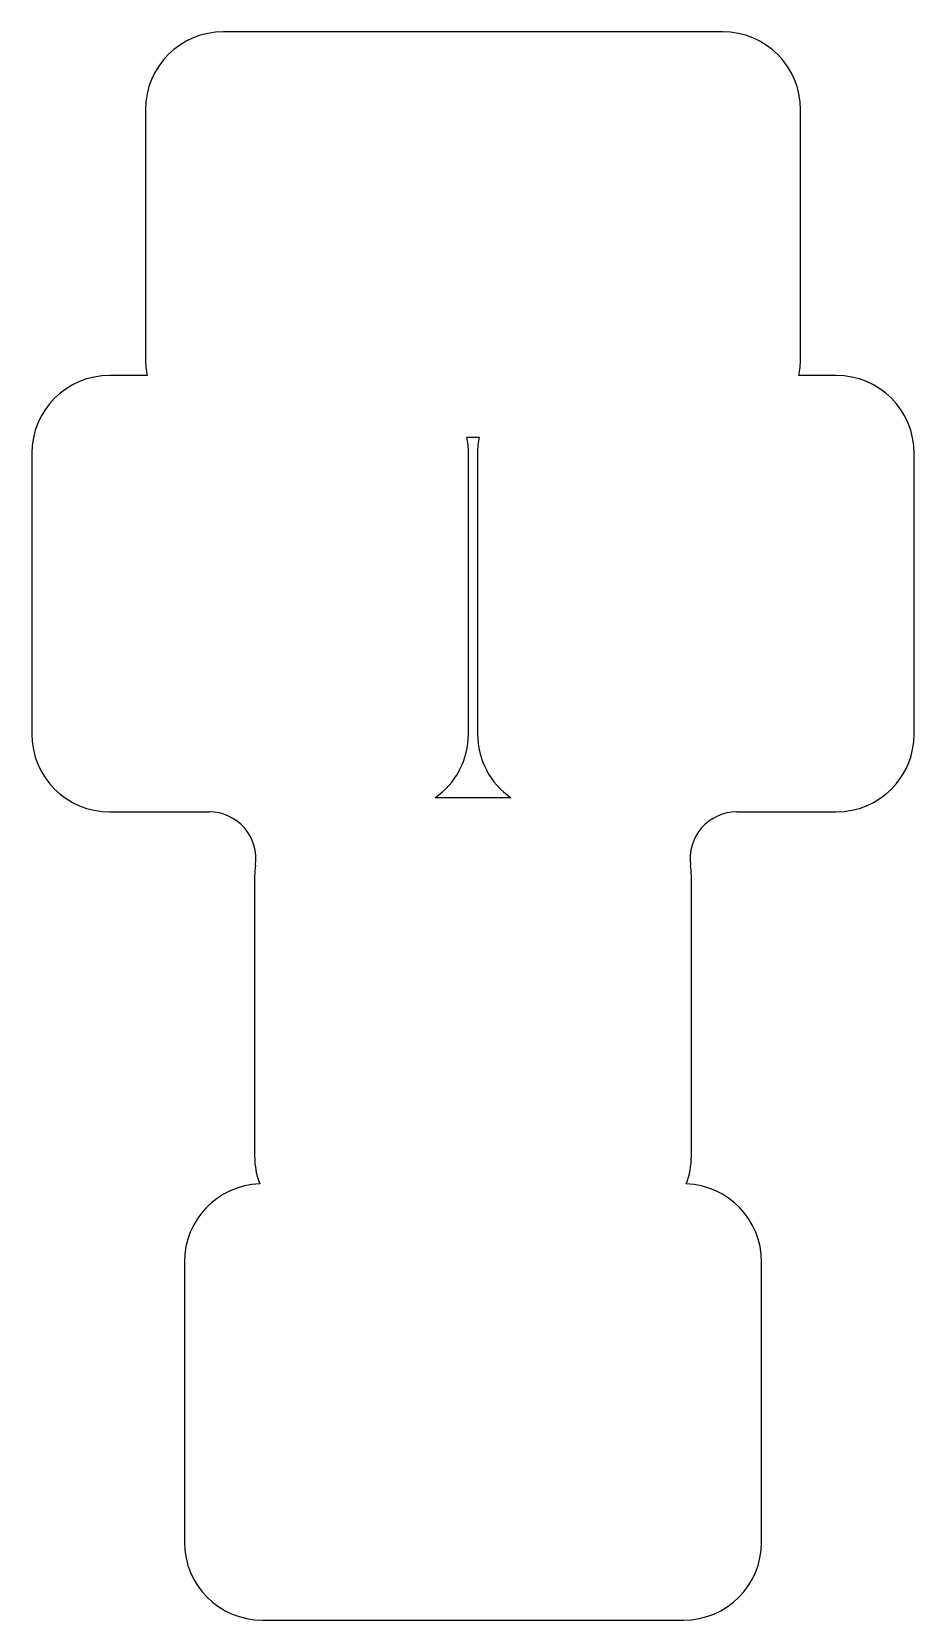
# Model space of a CAD drawing. Header units: millimetres. Extents: x 124 to 181, y 25 to 127.
import ezdxf

# ---------------------------------------------------------------- set-up
doc = ezdxf.new("R2010")
doc.units = ezdxf.units.MM

msp = doc.modelspace()

# ---------------------------------------------------------------- linework, layer by layer
for p, q in [((168.4, 127.3), (136.4, 127.3)), ((131.4, 122.3), (131.4, 106.3)), ((173.4, 106.3), (173.4, 122.3)), ((131.51, 105.25), (129.11, 105.25)), ((175.69, 105.25), (173.29, 105.25)), ((152, 101.3), (152.8, 101.3)), ((124.11, 100.25), (124.11, 82.25)), ((152.11, 82.25), (152.11, 100.25)), ((152.69, 100.25), (152.69, 82.25)), ((180.69, 82.25), (180.69, 100.25)), ((154.83, 78.15), (149.97, 78.15)), ((129.11, 77.25), (135.48, 77.25)), ((169.32, 77.25), (175.69, 77.25)), ((138.4, 73.15), (138.4, 55.15)), ((166.4, 55.15), (166.4, 73.15)), ((133.9, 48.38), (133.9, 30.39)), ((170.9, 30.39), (170.9, 48.38)), ((138.9, 25.39), (165.9, 25.39))]:
    msp.add_line(p, q)
for centre, radius, start, end in [((136.4, 122.3), 5, 90, 180), ((168.4, 122.3), 5, 0, 90), ((136.4, 106.3), 5, 180, 192.1224), ((168.4, 106.3), 5, 347.8776, 360), ((129.11, 100.25), 5, 90, 180), ((175.69, 100.25), 5, 0, 90), ((147.11, 100.25), 5, 0, 12.1224), ((157.69, 100.25), 5, 167.8776, 180), ((129.11, 82.25), 5, 180, 270), ((147.11, 82.25), 5, 304.9152, 360), ((157.69, 82.25), 5, 180, 235.0848), ((175.69, 82.25), 5, 270, 360), ((135.48, 74.25), 3, 352.0968, 90), ((169.32, 74.25), 3, 90, 187.9032), ((143.4, 73.15), 5, 172.0968, 180), ((161.4, 73.15), 5, 0, 7.9032), ((143.4, 55.15), 5, 180, 200.7093), ((161.4, 55.15), 5, 339.2907, 360), ((138.9, 48.38), 5, 92.0279, 180), ((165.9, 48.38), 5, 0, 87.9721), ((138.9, 30.39), 5, 180, 270), ((165.9, 30.39), 5, 270, 360)]:
    msp.add_arc(centre, radius, start, end)

doc.saveas('drawing.dxf')
